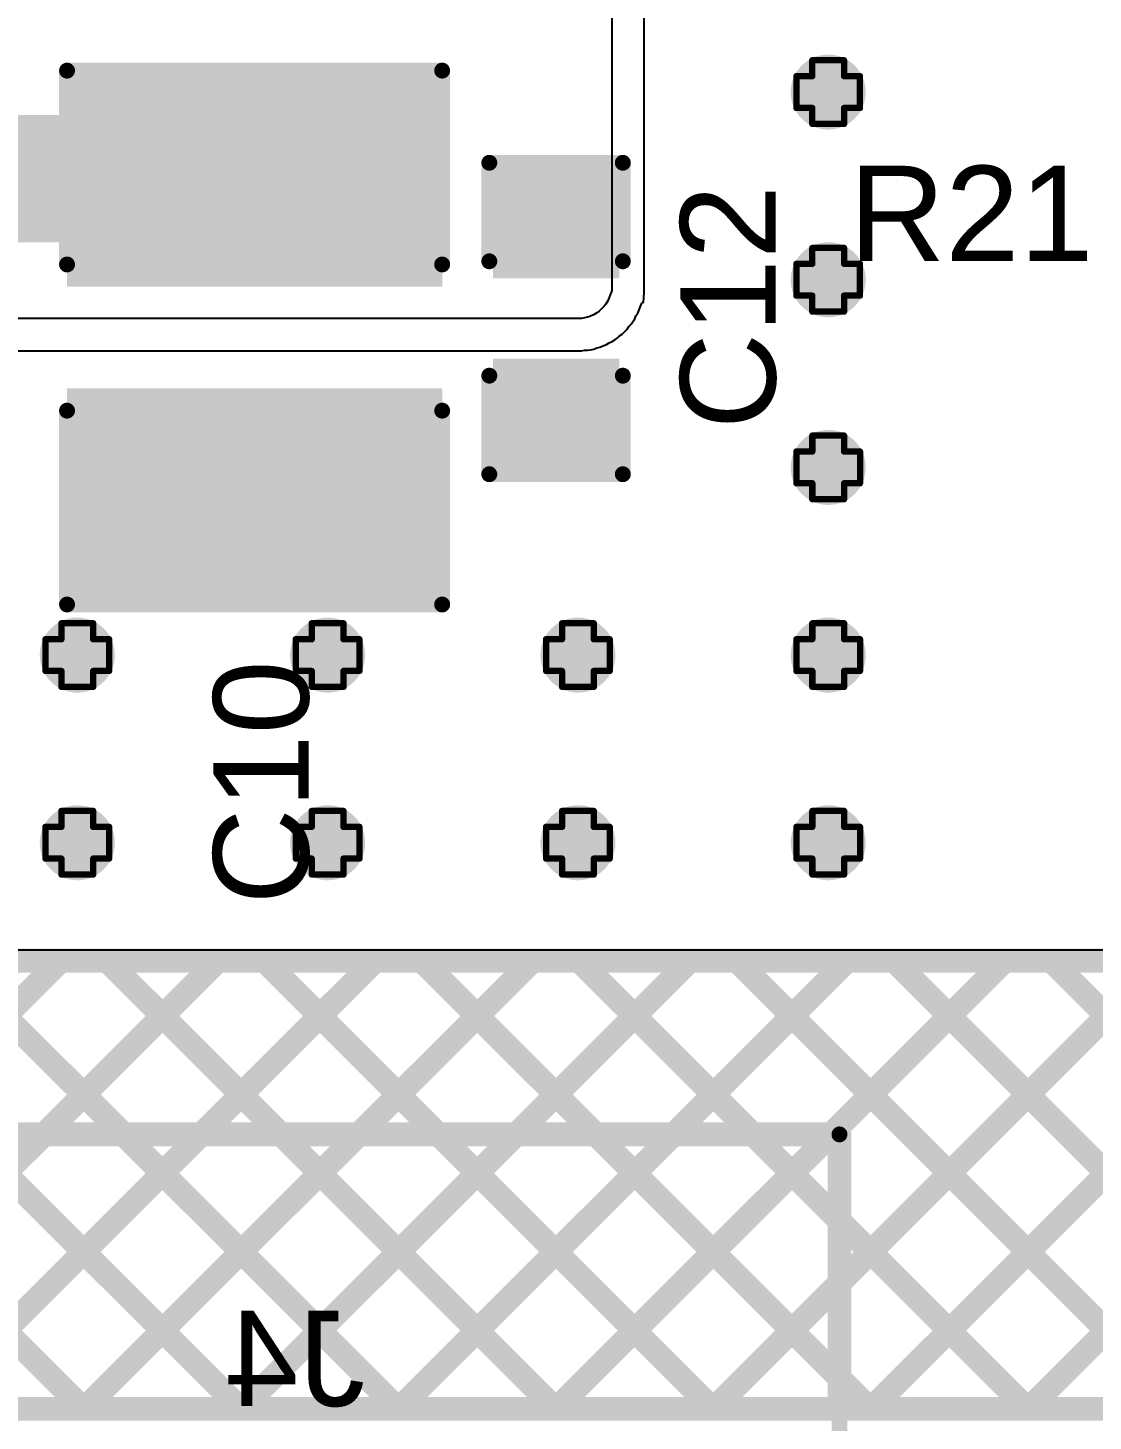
# Model space of a CAD drawing. Header units: inches. Extents: x -0.1 to 10.2, y 0 to 6.5.
# Drawn here: x 0.3978 to 0.7329, y 2.8301 to 3.2686 of the extents above; entities that cross this region are included whole.
import ezdxf

# ---------------------------------------------------------------- set-up
doc = ezdxf.new("R2010")
doc.units = ezdxf.units.IN
doc.header["$MEASUREMENT"] = 0
for name, color, linetype in [('Bottom Layer', 5, 'Continuous'), ('Bottom Overlay', 54, 'Continuous'), ('Drill Drawing', 1, 'Continuous'), ('Top Layer', 1, 'Continuous'), ('Top Overlay', 2, 'Continuous'), ('Top Paste', 8, 'Continuous'), ('Top Solder', 216, 'Continuous'), ('Via Holes', 16, 'Continuous')]:
    doc.layers.add(name, color=color, linetype=linetype)
doc.styles.add('Arial', font='', dxfattribs={"height": 0.2})
doc.styles.get('Arial').set_extended_font_data('Arial')

# ---------------------------------------------------------------- blocks, each defined once
blk = doc.blocks.new('X9555WV_2_12_6TV01_B_57')
at = {"layer": 'Bottom Overlay', "const_width": 0.005}
for points in [[(-0.755, -0.188), (-0.755, 0.17323)], [(0.755, 0.17323), (-0.755, 0.17323)]]:
    blk.add_lwpolyline(points, dxfattribs=at)
at = {"layer": 'Bottom Overlay', "const_width": 0.0025}
blk.add_lwpolyline([(-0.75625, 0.17323, 1), (-0.75375, 0.17323, 1)], format="xyb", close=True, dxfattribs=at)
blk.add_lwpolyline([(-0.75625, 0.17323, 1), (-0.75375, 0.17323, 1)], format="xyb", close=True, dxfattribs=at)
blk = doc.blocks.new('C___0603_88')
at = {"layer": 'Top Layer'}
for points in [[(-0.015, 0.0175), (-0.015, -0.0175), (-0.045, -0.0175), (-0.045, 0.0175)], [(0.045, 0.0175), (0.045, -0.0175), (0.015, -0.0175), (0.015, 0.0175)]]:
    blk.add_hatch(color=1, dxfattribs=at).paths.add_polyline_path(points)
at = {"layer": 'Top Paste'}
for points in [[(-0.015, 0.0175), (-0.015, -0.0175), (-0.045, -0.0175), (-0.045, 0.0175)], [(0.045, 0.0175), (0.045, -0.0175), (0.015, -0.0175), (0.015, 0.0175)]]:
    blk.add_hatch(color=8, dxfattribs=at).paths.add_polyline_path(points)
at = {"layer": 'Top Solder'}
for points in [[(-0.01264, 0.01986), (-0.01264, -0.01986), (-0.04736, -0.01986), (-0.04736, 0.01986)], [(0.04736, 0.01986), (0.04736, -0.01986), (0.01264, -0.01986), (0.01264, 0.01986)]]:
    blk.add_hatch(color=216, dxfattribs=at).paths.add_polyline_path(points)
at = {"layer": 'Top Overlay', "const_width": 0.005}
for points in [[(-0.049, 0.021), (-0.049, -0.021)], [(-0.018, 0.021), (-0.049, 0.021)], [(0.018, 0.021), (0.049, 0.021)], [(0.049, 0.021), (0.049, -0.021)], [(-0.049, -0.021), (-0.018, -0.021)], [(0.018, -0.021), (0.049, -0.021)]]:
    blk.add_lwpolyline(points, dxfattribs=at)
at = {"layer": 'Top Overlay', "const_width": 0.0025}
for points in [[(-0.05025, 0.021, 1), (-0.04775, 0.021, 1)], [(-0.05025, 0.021, 1), (-0.04775, 0.021, 1)], [(-0.01925, 0.021, 1), (-0.01675, 0.021, 1)], [(0.01675, 0.021, 1), (0.01925, 0.021, 1)], [(0.04775, 0.021, 1), (0.05025, 0.021, 1)], [(0.04775, 0.021, 1), (0.05025, 0.021, 1)], [(-0.05025, -0.021, 1), (-0.04775, -0.021, 1)], [(-0.05025, -0.021, 1), (-0.04775, -0.021, 1)], [(-0.01925, -0.021, 1), (-0.01675, -0.021, 1)], [(0.01675, -0.021, 1), (0.01925, -0.021, 1)], [(0.04775, -0.021, 1), (0.05025, -0.021, 1)], [(0.04775, -0.021, 1), (0.05025, -0.021, 1)]]:
    blk.add_lwpolyline(points, format="xyb", close=True, dxfattribs=at)
blk = doc.blocks.new('C___1210_90')
at = {"layer": 'Top Layer'}
for points in [[(-0.08, 0.055), (-0.02, 0.055), (-0.02, -0.055), (-0.08, -0.055)], [(0.02, 0.055), (0.08, 0.055), (0.08, -0.055), (0.02, -0.055)]]:
    blk.add_hatch(color=1, dxfattribs=at).paths.add_polyline_path(points)
at = {"layer": 'Top Paste'}
for points in [[(-0.08, 0.055), (-0.02, 0.055), (-0.02, -0.055), (-0.08, -0.055)], [(0.02, 0.055), (0.08, 0.055), (0.08, -0.055), (0.02, -0.055)]]:
    blk.add_hatch(color=8, dxfattribs=at).paths.add_polyline_path(points)
at = {"layer": 'Top Solder'}
for points in [[(-0.084, 0.059), (-0.016, 0.059), (-0.016, -0.059), (-0.084, -0.059)], [(0.016, 0.059), (0.084, 0.059), (0.084, -0.059), (0.016, -0.059)]]:
    blk.add_hatch(color=216, dxfattribs=at).paths.add_polyline_path(points)
at = {"layer": 'Top Overlay', "const_width": 0.005}
for points in [[(-0.084, 0.059), (-0.023, 0.059)], [(-0.084, 0.059), (-0.084, -0.059)], [(0.023, 0.059), (0.084, 0.059)], [(0.084, 0.059), (0.084, -0.059)], [(-0.084, -0.059), (-0.023, -0.059)], [(0.023, -0.059), (0.084, -0.059)]]:
    blk.add_lwpolyline(points, dxfattribs=at)
at = {"layer": 'Top Overlay', "const_width": 0.0025}
for points in [[(-0.08525, 0.059, 1), (-0.08275, 0.059, 1)], [(-0.08525, 0.059, 1), (-0.08275, 0.059, 1)], [(-0.02425, 0.059, 1), (-0.02175, 0.059, 1)], [(0.02175, 0.059, 1), (0.02425, 0.059, 1)], [(0.08275, 0.059, 1), (0.08525, 0.059, 1)], [(0.08275, 0.059, 1), (0.08525, 0.059, 1)], [(-0.08525, -0.059, 1), (-0.08275, -0.059, 1)], [(-0.08525, -0.059, 1), (-0.08275, -0.059, 1)], [(-0.02425, -0.059, 1), (-0.02175, -0.059, 1)], [(0.02175, -0.059, 1), (0.02425, -0.059, 1)], [(0.08275, -0.059, 1), (0.08525, -0.059, 1)], [(0.08275, -0.059, 1), (0.08525, -0.059, 1)]]:
    blk.add_lwpolyline(points, format="xyb", close=True, dxfattribs=at)

msp = doc.modelspace()

# ---------------------------------------------------------------- hatches: boundary and pattern name
at = {"layer": 'Bottom Layer'}
h = msp.add_hatch(color=5, dxfattribs=at)
edge = h.paths.add_edge_path()
edge.add_arc((0.6496, 3.24835), 0.01181, 0, 360)
h = msp.add_hatch(color=5, dxfattribs=at)
edge = h.paths.add_edge_path()
edge.add_arc((0.6496, 3.18929), 0.01181, 0, 360)
h = msp.add_hatch(color=5, dxfattribs=at)
edge = h.paths.add_edge_path()
edge.add_arc((0.64961, 3.13024), 0.01181, 0, 360)
h = msp.add_hatch(color=5, dxfattribs=at)
edge = h.paths.add_edge_path()
edge.add_arc((0.41339, 3.07118), 0.01181, 0, 360)
h = msp.add_hatch(color=5, dxfattribs=at)
edge = h.paths.add_edge_path()
edge.add_arc((0.49213, 3.07118), 0.01181, 0, 360)
h = msp.add_hatch(color=5, dxfattribs=at)
edge = h.paths.add_edge_path()
edge.add_arc((0.57087, 3.07118), 0.01181, 0, 360)
h = msp.add_hatch(color=5, dxfattribs=at)
edge = h.paths.add_edge_path()
edge.add_arc((0.64961, 3.07118), 0.01181, 0, 360)
h = msp.add_hatch(color=5, dxfattribs=at)
edge = h.paths.add_edge_path()
edge.add_arc((0.41339, 3.01213), 0.01181, 0, 360)
h = msp.add_hatch(color=5, dxfattribs=at)
edge = h.paths.add_edge_path()
edge.add_arc((0.49213, 3.01213), 0.01181, 0, 360)
h = msp.add_hatch(color=5, dxfattribs=at)
edge = h.paths.add_edge_path()
edge.add_arc((0.57087, 3.01213), 0.01181, 0, 360)
h = msp.add_hatch(color=5, dxfattribs=at)
edge = h.paths.add_edge_path()
edge.add_arc((0.64961, 3.01213), 0.01181, 0, 360)
at = {"layer": 'Top Layer'}
h = msp.add_hatch(color=1, dxfattribs=at)
edge = h.paths.add_edge_path()
edge.add_arc((0.6496, 3.24835), 0.01181, 0, 360)
h = msp.add_hatch(color=1, dxfattribs=at)
edge = h.paths.add_edge_path()
edge.add_arc((0.6496, 3.18929), 0.01181, 0, 360)
h = msp.add_hatch(color=1, dxfattribs=at)
edge = h.paths.add_edge_path()
edge.add_arc((0.64961, 3.13024), 0.01181, 0, 360)
h = msp.add_hatch(color=1, dxfattribs=at)
edge = h.paths.add_edge_path()
edge.add_arc((0.41339, 3.07118), 0.01181, 0, 360)
h = msp.add_hatch(color=1, dxfattribs=at)
edge = h.paths.add_edge_path()
edge.add_arc((0.49213, 3.07118), 0.01181, 0, 360)
h = msp.add_hatch(color=1, dxfattribs=at)
edge = h.paths.add_edge_path()
edge.add_arc((0.57087, 3.07118), 0.01181, 0, 360)
h = msp.add_hatch(color=1, dxfattribs=at)
edge = h.paths.add_edge_path()
edge.add_arc((0.64961, 3.07118), 0.01181, 0, 360)
h = msp.add_hatch(color=1, dxfattribs=at)
edge = h.paths.add_edge_path()
edge.add_arc((0.41339, 3.01213), 0.01181, 0, 360)
h = msp.add_hatch(color=1, dxfattribs=at)
edge = h.paths.add_edge_path()
edge.add_arc((0.49213, 3.01213), 0.01181, 0, 360)
h = msp.add_hatch(color=1, dxfattribs=at)
edge = h.paths.add_edge_path()
edge.add_arc((0.57087, 3.01213), 0.01181, 0, 360)
h = msp.add_hatch(color=1, dxfattribs=at)
edge = h.paths.add_edge_path()
edge.add_arc((0.64961, 3.01213), 0.01181, 0, 360)
at = {"layer": 'Via Holes'}
h = msp.add_hatch(color=7, dxfattribs=at)
edge = h.paths.add_edge_path()
edge.add_arc((0.6496, 3.24835), 0.00591, 0, 360)
h = msp.add_hatch(color=7, dxfattribs=at)
edge = h.paths.add_edge_path()
edge.add_arc((0.6496, 3.18929), 0.00591, 0, 360)
h = msp.add_hatch(color=7, dxfattribs=at)
edge = h.paths.add_edge_path()
edge.add_arc((0.64961, 3.13024), 0.00591, 0, 360)
h = msp.add_hatch(color=7, dxfattribs=at)
edge = h.paths.add_edge_path()
edge.add_arc((0.41339, 3.07118), 0.00591, 0, 360)
h = msp.add_hatch(color=7, dxfattribs=at)
edge = h.paths.add_edge_path()
edge.add_arc((0.49213, 3.07118), 0.00591, 0, 360)
h = msp.add_hatch(color=7, dxfattribs=at)
edge = h.paths.add_edge_path()
edge.add_arc((0.57087, 3.07118), 0.00591, 0, 360)
h = msp.add_hatch(color=7, dxfattribs=at)
edge = h.paths.add_edge_path()
edge.add_arc((0.64961, 3.07118), 0.00591, 0, 360)
h = msp.add_hatch(color=7, dxfattribs=at)
edge = h.paths.add_edge_path()
edge.add_arc((0.41339, 3.01213), 0.00591, 0, 360)
h = msp.add_hatch(color=7, dxfattribs=at)
edge = h.paths.add_edge_path()
edge.add_arc((0.49213, 3.01213), 0.00591, 0, 360)
h = msp.add_hatch(color=7, dxfattribs=at)
edge = h.paths.add_edge_path()
edge.add_arc((0.57087, 3.01213), 0.00591, 0, 360)
h = msp.add_hatch(color=7, dxfattribs=at)
edge = h.paths.add_edge_path()
edge.add_arc((0.64961, 3.01213), 0.00591, 0, 360)

# ---------------------------------------------------------------- linework, layer by layer
at = {"layer": 'Bottom Layer'}
msp.add_line((4.54592, 2.97828), (0.01529, 2.97828), dxfattribs=at)
at = {"layer": 'Bottom Overlay', "const_width": 0.0075}
for points in [[(0.02014, 2.975), (4.53992, 2.975)], [(0.35344, 2.92035), (0.40809, 2.975)], [(0.3733, 2.975), (0.42795, 2.92035)], [(0.40294, 2.92035), (0.45759, 2.975)], [(0.4228, 2.975), (0.47745, 2.92035)], [(0.45244, 2.92035), (0.50708, 2.975)], [(0.4723, 2.975), (0.52694, 2.92035)], [(0.50194, 2.92035), (0.55658, 2.975)], [(0.52179, 2.975), (0.57644, 2.92035)], [(0.55143, 2.92035), (0.60608, 2.975)], [(0.57129, 2.975), (0.62594, 2.92035)], [(0.60093, 2.92035), (0.65558, 2.975)], [(0.62079, 2.975), (0.76179, 2.834)], [(0.65043, 2.92035), (0.70507, 2.975)], [(0.65315, 2.87358), (0.75457, 2.975)], [(0.66307, 2.834), (0.80407, 2.975)], [(0.67029, 2.975), (0.81129, 2.834)], [(0.71257, 2.834), (0.85357, 2.975)], [(0.71978, 2.975), (0.86078, 2.834)], [(0.29192, 2.92035), (0.65315, 2.92035)], [(0.29192, 2.92035), (0.65315, 2.92035)], [(0.65315, 2.834), (0.65315, 2.92035)], [(0.65315, 2.834), (0.65315, 2.92035)], [(0.65315, 2.89315), (0.71229, 2.834)], [(0.65315, 2.84365), (0.66279, 2.834)], [(0.65315, 2.834), (1.2368, 2.834)]]:
    msp.add_lwpolyline(points, dxfattribs=at)
at = {"layer": 'Bottom Overlay', "const_width": 0.00375}
for points in [[(0.40621, 2.975, 1), (0.40996, 2.975, 1)], [(0.42092, 2.975, 1), (0.42467, 2.975, 1)], [(0.45571, 2.975, 1), (0.45946, 2.975, 1)], [(0.47042, 2.975, 1), (0.47417, 2.975, 1)], [(0.50521, 2.975, 1), (0.50896, 2.975, 1)], [(0.51992, 2.975, 1), (0.52367, 2.975, 1)], [(0.55471, 2.975, 1), (0.55846, 2.975, 1)], [(0.56942, 2.975, 1), (0.57317, 2.975, 1)], [(0.6042, 2.975, 1), (0.60795, 2.975, 1)], [(0.61891, 2.975, 1), (0.62266, 2.975, 1)], [(0.6537, 2.975, 1), (0.65745, 2.975, 1)], [(0.66841, 2.975, 1), (0.67216, 2.975, 1)], [(0.7032, 2.975, 1), (0.70695, 2.975, 1)], [(0.71791, 2.975, 1), (0.72166, 2.975, 1)], [(0.40107, 2.92035, 1), (0.40482, 2.92035, 1)], [(0.42607, 2.92035, 1), (0.42982, 2.92035, 1)], [(0.45056, 2.92035, 1), (0.45431, 2.92035, 1)], [(0.47557, 2.92035, 1), (0.47932, 2.92035, 1)], [(0.50006, 2.92035, 1), (0.50381, 2.92035, 1)], [(0.52507, 2.92035, 1), (0.52882, 2.92035, 1)], [(0.54956, 2.92035, 1), (0.55331, 2.92035, 1)], [(0.57457, 2.92035, 1), (0.57832, 2.92035, 1)], [(0.59906, 2.92035, 1), (0.60281, 2.92035, 1)], [(0.62406, 2.92035, 1), (0.62781, 2.92035, 1)], [(0.64855, 2.92035, 1), (0.6523, 2.92035, 1)], [(0.65127, 2.92035, 1), (0.65502, 2.92035, 1)], [(0.65127, 2.92035, 1), (0.65502, 2.92035, 1)], [(0.65127, 2.92035, 1), (0.65502, 2.92035, 1)], [(0.65127, 2.92035, 1), (0.65502, 2.92035, 1)], [(0.65127, 2.89315, 1), (0.65502, 2.89315, 1)], [(0.65127, 2.87358, 1), (0.65502, 2.87358, 1)], [(0.65127, 2.84365, 1), (0.65502, 2.84365, 1)], [(0.65127, 2.834, 1), (0.65502, 2.834, 1)], [(0.65127, 2.834, 1), (0.65502, 2.834, 1)], [(0.65127, 2.834, 1), (0.65502, 2.834, 1)], [(0.66092, 2.834, 1), (0.66467, 2.834, 1)], [(0.66119, 2.834, 1), (0.66494, 2.834, 1)], [(0.71042, 2.834, 1), (0.71417, 2.834, 1)], [(0.71069, 2.834, 1), (0.71444, 2.834, 1)]]:
    msp.add_lwpolyline(points, format="xyb", close=True, dxfattribs=at)
at = {"layer": 'Drill Drawing', "const_width": 0.002}
for points in [[(0.6446, 3.25335), (0.6446, 3.25835)], [(0.6446, 3.25835), (0.6546, 3.25835)], [(0.6546, 3.25335), (0.6546, 3.25835)], [(0.6396, 3.24335), (0.6396, 3.25335)], [(0.6396, 3.25335), (0.6446, 3.25335)], [(0.6546, 3.25335), (0.6596, 3.25335)], [(0.6596, 3.24335), (0.6596, 3.25335)], [(0.6396, 3.24335), (0.6446, 3.24335)], [(0.6446, 3.23835), (0.6446, 3.24335)], [(0.6546, 3.24335), (0.6596, 3.24335)], [(0.6546, 3.23835), (0.6546, 3.24335)], [(0.6446, 3.23835), (0.6546, 3.23835)], [(0.6446, 3.19429), (0.6446, 3.19929)], [(0.6446, 3.19929), (0.6546, 3.19929)], [(0.6546, 3.19429), (0.6546, 3.19929)], [(0.6396, 3.18429), (0.6396, 3.19429)], [(0.6396, 3.19429), (0.6446, 3.19429)], [(0.6546, 3.19429), (0.6596, 3.19429)], [(0.6596, 3.18429), (0.6596, 3.19429)], [(0.6396, 3.18429), (0.6446, 3.18429)], [(0.6446, 3.17929), (0.6446, 3.18429)], [(0.6546, 3.18429), (0.6596, 3.18429)], [(0.6546, 3.17929), (0.6546, 3.18429)], [(0.6446, 3.17929), (0.6546, 3.17929)], [(0.64461, 3.13524), (0.64461, 3.14024)], [(0.64461, 3.14024), (0.65461, 3.14024)], [(0.65461, 3.13524), (0.65461, 3.14024)], [(0.63961, 3.12524), (0.63961, 3.13524)], [(0.63961, 3.13524), (0.64461, 3.13524)], [(0.65461, 3.13524), (0.65961, 3.13524)], [(0.65961, 3.12524), (0.65961, 3.13524)], [(0.63961, 3.12524), (0.64461, 3.12524)], [(0.64461, 3.12024), (0.64461, 3.12524)], [(0.65461, 3.12524), (0.65961, 3.12524)], [(0.65461, 3.12024), (0.65461, 3.12524)], [(0.64461, 3.12024), (0.65461, 3.12024)], [(0.40839, 3.07618), (0.40839, 3.08118)], [(0.40839, 3.08118), (0.41839, 3.08118)], [(0.41839, 3.07618), (0.41839, 3.08118)], [(0.48713, 3.07618), (0.48713, 3.08118)], [(0.48713, 3.08118), (0.49713, 3.08118)], [(0.49713, 3.07618), (0.49713, 3.08118)], [(0.56587, 3.07618), (0.56587, 3.08118)], [(0.56587, 3.08118), (0.57587, 3.08118)], [(0.57587, 3.07618), (0.57587, 3.08118)], [(0.64461, 3.07618), (0.64461, 3.08118)], [(0.64461, 3.08118), (0.65461, 3.08118)], [(0.65461, 3.07618), (0.65461, 3.08118)], [(0.40339, 3.06618), (0.40339, 3.07618)], [(0.40339, 3.07618), (0.40839, 3.07618)], [(0.41839, 3.07618), (0.42339, 3.07618)], [(0.42339, 3.06618), (0.42339, 3.07618)], [(0.48213, 3.06618), (0.48213, 3.07618)], [(0.48213, 3.07618), (0.48713, 3.07618)], [(0.49713, 3.07618), (0.50213, 3.07618)], [(0.50213, 3.06618), (0.50213, 3.07618)], [(0.56087, 3.06618), (0.56087, 3.07618)], [(0.56087, 3.07618), (0.56587, 3.07618)], [(0.57587, 3.07618), (0.58087, 3.07618)], [(0.58087, 3.06618), (0.58087, 3.07618)], [(0.63961, 3.06618), (0.63961, 3.07618)], [(0.63961, 3.07618), (0.64461, 3.07618)], [(0.65461, 3.07618), (0.65961, 3.07618)], [(0.65961, 3.06618), (0.65961, 3.07618)], [(0.40339, 3.06618), (0.40839, 3.06618)], [(0.40839, 3.06118), (0.40839, 3.06618)], [(0.41839, 3.06618), (0.42339, 3.06618)], [(0.41839, 3.06118), (0.41839, 3.06618)], [(0.48213, 3.06618), (0.48713, 3.06618)], [(0.48713, 3.06118), (0.48713, 3.06618)], [(0.49713, 3.06618), (0.50213, 3.06618)], [(0.49713, 3.06118), (0.49713, 3.06618)], [(0.56087, 3.06618), (0.56587, 3.06618)], [(0.56587, 3.06118), (0.56587, 3.06618)], [(0.57587, 3.06618), (0.58087, 3.06618)], [(0.57587, 3.06118), (0.57587, 3.06618)], [(0.63961, 3.06618), (0.64461, 3.06618)], [(0.64461, 3.06118), (0.64461, 3.06618)], [(0.65461, 3.06618), (0.65961, 3.06618)], [(0.65461, 3.06118), (0.65461, 3.06618)], [(0.40839, 3.06118), (0.41839, 3.06118)], [(0.48713, 3.06118), (0.49713, 3.06118)], [(0.56587, 3.06118), (0.57587, 3.06118)], [(0.64461, 3.06118), (0.65461, 3.06118)], [(0.40839, 3.01713), (0.40839, 3.02213)], [(0.40839, 3.02213), (0.41839, 3.02213)], [(0.41839, 3.01713), (0.41839, 3.02213)], [(0.48713, 3.01713), (0.48713, 3.02213)], [(0.48713, 3.02213), (0.49713, 3.02213)], [(0.49713, 3.01713), (0.49713, 3.02213)], [(0.56587, 3.01713), (0.56587, 3.02213)], [(0.56587, 3.02213), (0.57587, 3.02213)], [(0.57587, 3.01713), (0.57587, 3.02213)], [(0.64461, 3.01713), (0.64461, 3.02213)], [(0.64461, 3.02213), (0.65461, 3.02213)], [(0.65461, 3.01713), (0.65461, 3.02213)], [(0.40339, 3.00713), (0.40339, 3.01713)], [(0.40339, 3.01713), (0.40839, 3.01713)], [(0.41839, 3.01713), (0.42339, 3.01713)], [(0.42339, 3.00713), (0.42339, 3.01713)], [(0.48213, 3.00713), (0.48213, 3.01713)], [(0.48213, 3.01713), (0.48713, 3.01713)], [(0.49713, 3.01713), (0.50213, 3.01713)], [(0.50213, 3.00713), (0.50213, 3.01713)], [(0.56087, 3.00713), (0.56087, 3.01713)], [(0.56087, 3.01713), (0.56587, 3.01713)], [(0.57587, 3.01713), (0.58087, 3.01713)], [(0.58087, 3.00713), (0.58087, 3.01713)], [(0.63961, 3.00713), (0.63961, 3.01713)], [(0.63961, 3.01713), (0.64461, 3.01713)], [(0.65461, 3.01713), (0.65961, 3.01713)], [(0.65961, 3.00713), (0.65961, 3.01713)], [(0.40339, 3.00713), (0.40839, 3.00713)], [(0.40839, 3.00213), (0.40839, 3.00713)], [(0.41839, 3.00713), (0.42339, 3.00713)], [(0.41839, 3.00213), (0.41839, 3.00713)], [(0.48213, 3.00713), (0.48713, 3.00713)], [(0.48713, 3.00213), (0.48713, 3.00713)], [(0.49713, 3.00713), (0.50213, 3.00713)], [(0.49713, 3.00213), (0.49713, 3.00713)], [(0.56087, 3.00713), (0.56587, 3.00713)], [(0.56587, 3.00213), (0.56587, 3.00713)], [(0.57587, 3.00713), (0.58087, 3.00713)], [(0.57587, 3.00213), (0.57587, 3.00713)], [(0.63961, 3.00713), (0.64461, 3.00713)], [(0.64461, 3.00213), (0.64461, 3.00713)], [(0.65461, 3.00713), (0.65961, 3.00713)], [(0.65461, 3.00213), (0.65461, 3.00713)], [(0.40839, 3.00213), (0.41839, 3.00213)], [(0.48713, 3.00213), (0.49713, 3.00213)], [(0.56587, 3.00213), (0.57587, 3.00213)], [(0.64461, 3.00213), (0.65461, 3.00213)]]:
    msp.add_lwpolyline(points, dxfattribs=at)
at = {"layer": 'Drill Drawing', "const_width": 0.001}
for points in [[(0.6441, 3.25835, 1), (0.6451, 3.25835, 1)], [(0.6441, 3.25835, 1), (0.6451, 3.25835, 1)], [(0.6541, 3.25835, 1), (0.6551, 3.25835, 1)], [(0.6541, 3.25835, 1), (0.6551, 3.25835, 1)], [(0.6391, 3.25335, 1), (0.6401, 3.25335, 1)], [(0.6391, 3.25335, 1), (0.6401, 3.25335, 1)], [(0.6441, 3.25335, 1), (0.6451, 3.25335, 1)], [(0.6441, 3.25335, 1), (0.6451, 3.25335, 1)], [(0.6541, 3.25335, 1), (0.6551, 3.25335, 1)], [(0.6541, 3.25335, 1), (0.6551, 3.25335, 1)], [(0.6591, 3.25335, 1), (0.6601, 3.25335, 1)], [(0.6591, 3.25335, 1), (0.6601, 3.25335, 1)], [(0.6391, 3.24335, 1), (0.6401, 3.24335, 1)], [(0.6391, 3.24335, 1), (0.6401, 3.24335, 1)], [(0.6441, 3.24335, 1), (0.6451, 3.24335, 1)], [(0.6441, 3.24335, 1), (0.6451, 3.24335, 1)], [(0.6541, 3.24335, 1), (0.6551, 3.24335, 1)], [(0.6541, 3.24335, 1), (0.6551, 3.24335, 1)], [(0.6591, 3.24335, 1), (0.6601, 3.24335, 1)], [(0.6591, 3.24335, 1), (0.6601, 3.24335, 1)], [(0.6441, 3.23835, 1), (0.6451, 3.23835, 1)], [(0.6441, 3.23835, 1), (0.6451, 3.23835, 1)], [(0.6541, 3.23835, 1), (0.6551, 3.23835, 1)], [(0.6541, 3.23835, 1), (0.6551, 3.23835, 1)], [(0.6441, 3.19929, 1), (0.6451, 3.19929, 1)], [(0.6441, 3.19929, 1), (0.6451, 3.19929, 1)], [(0.6541, 3.19929, 1), (0.6551, 3.19929, 1)], [(0.6541, 3.19929, 1), (0.6551, 3.19929, 1)], [(0.6391, 3.19429, 1), (0.6401, 3.19429, 1)], [(0.6391, 3.19429, 1), (0.6401, 3.19429, 1)], [(0.6441, 3.19429, 1), (0.6451, 3.19429, 1)], [(0.6441, 3.19429, 1), (0.6451, 3.19429, 1)], [(0.6541, 3.19429, 1), (0.6551, 3.19429, 1)], [(0.6541, 3.19429, 1), (0.6551, 3.19429, 1)], [(0.6591, 3.19429, 1), (0.6601, 3.19429, 1)], [(0.6591, 3.19429, 1), (0.6601, 3.19429, 1)], [(0.6391, 3.18429, 1), (0.6401, 3.18429, 1)], [(0.6391, 3.18429, 1), (0.6401, 3.18429, 1)], [(0.6441, 3.18429, 1), (0.6451, 3.18429, 1)], [(0.6441, 3.18429, 1), (0.6451, 3.18429, 1)], [(0.6541, 3.18429, 1), (0.6551, 3.18429, 1)], [(0.6541, 3.18429, 1), (0.6551, 3.18429, 1)], [(0.6591, 3.18429, 1), (0.6601, 3.18429, 1)], [(0.6591, 3.18429, 1), (0.6601, 3.18429, 1)], [(0.6441, 3.17929, 1), (0.6451, 3.17929, 1)], [(0.6441, 3.17929, 1), (0.6451, 3.17929, 1)], [(0.6541, 3.17929, 1), (0.6551, 3.17929, 1)], [(0.6541, 3.17929, 1), (0.6551, 3.17929, 1)], [(0.64411, 3.14024, 1), (0.64511, 3.14024, 1)], [(0.64411, 3.14024, 1), (0.64511, 3.14024, 1)], [(0.65411, 3.14024, 1), (0.65511, 3.14024, 1)], [(0.65411, 3.14024, 1), (0.65511, 3.14024, 1)], [(0.63911, 3.13524, 1), (0.64011, 3.13524, 1)], [(0.63911, 3.13524, 1), (0.64011, 3.13524, 1)], [(0.64411, 3.13524, 1), (0.64511, 3.13524, 1)], [(0.64411, 3.13524, 1), (0.64511, 3.13524, 1)], [(0.65411, 3.13524, 1), (0.65511, 3.13524, 1)], [(0.65411, 3.13524, 1), (0.65511, 3.13524, 1)], [(0.65911, 3.13524, 1), (0.66011, 3.13524, 1)], [(0.65911, 3.13524, 1), (0.66011, 3.13524, 1)], [(0.63911, 3.12524, 1), (0.64011, 3.12524, 1)], [(0.63911, 3.12524, 1), (0.64011, 3.12524, 1)], [(0.64411, 3.12524, 1), (0.64511, 3.12524, 1)], [(0.64411, 3.12524, 1), (0.64511, 3.12524, 1)], [(0.65411, 3.12524, 1), (0.65511, 3.12524, 1)], [(0.65411, 3.12524, 1), (0.65511, 3.12524, 1)], [(0.65911, 3.12524, 1), (0.66011, 3.12524, 1)], [(0.65911, 3.12524, 1), (0.66011, 3.12524, 1)], [(0.64411, 3.12024, 1), (0.64511, 3.12024, 1)], [(0.64411, 3.12024, 1), (0.64511, 3.12024, 1)], [(0.65411, 3.12024, 1), (0.65511, 3.12024, 1)], [(0.65411, 3.12024, 1), (0.65511, 3.12024, 1)], [(0.40789, 3.08118, 1), (0.40889, 3.08118, 1)], [(0.40789, 3.08118, 1), (0.40889, 3.08118, 1)], [(0.41789, 3.08118, 1), (0.41889, 3.08118, 1)], [(0.41789, 3.08118, 1), (0.41889, 3.08118, 1)], [(0.48663, 3.08118, 1), (0.48763, 3.08118, 1)], [(0.48663, 3.08118, 1), (0.48763, 3.08118, 1)], [(0.49663, 3.08118, 1), (0.49763, 3.08118, 1)], [(0.49663, 3.08118, 1), (0.49763, 3.08118, 1)], [(0.56537, 3.08118, 1), (0.56637, 3.08118, 1)], [(0.56537, 3.08118, 1), (0.56637, 3.08118, 1)], [(0.57537, 3.08118, 1), (0.57637, 3.08118, 1)], [(0.57537, 3.08118, 1), (0.57637, 3.08118, 1)], [(0.64411, 3.08118, 1), (0.64511, 3.08118, 1)], [(0.64411, 3.08118, 1), (0.64511, 3.08118, 1)], [(0.65411, 3.08118, 1), (0.65511, 3.08118, 1)], [(0.65411, 3.08118, 1), (0.65511, 3.08118, 1)], [(0.40289, 3.07618, 1), (0.40389, 3.07618, 1)], [(0.40289, 3.07618, 1), (0.40389, 3.07618, 1)], [(0.40789, 3.07618, 1), (0.40889, 3.07618, 1)], [(0.40789, 3.07618, 1), (0.40889, 3.07618, 1)], [(0.41789, 3.07618, 1), (0.41889, 3.07618, 1)], [(0.41789, 3.07618, 1), (0.41889, 3.07618, 1)], [(0.42289, 3.07618, 1), (0.42389, 3.07618, 1)], [(0.42289, 3.07618, 1), (0.42389, 3.07618, 1)], [(0.48163, 3.07618, 1), (0.48263, 3.07618, 1)], [(0.48163, 3.07618, 1), (0.48263, 3.07618, 1)], [(0.48663, 3.07618, 1), (0.48763, 3.07618, 1)], [(0.48663, 3.07618, 1), (0.48763, 3.07618, 1)], [(0.49663, 3.07618, 1), (0.49763, 3.07618, 1)], [(0.49663, 3.07618, 1), (0.49763, 3.07618, 1)], [(0.50163, 3.07618, 1), (0.50263, 3.07618, 1)], [(0.50163, 3.07618, 1), (0.50263, 3.07618, 1)], [(0.56037, 3.07618, 1), (0.56137, 3.07618, 1)], [(0.56037, 3.07618, 1), (0.56137, 3.07618, 1)], [(0.56537, 3.07618, 1), (0.56637, 3.07618, 1)], [(0.56537, 3.07618, 1), (0.56637, 3.07618, 1)], [(0.57537, 3.07618, 1), (0.57637, 3.07618, 1)], [(0.57537, 3.07618, 1), (0.57637, 3.07618, 1)], [(0.58037, 3.07618, 1), (0.58137, 3.07618, 1)], [(0.58037, 3.07618, 1), (0.58137, 3.07618, 1)], [(0.63911, 3.07618, 1), (0.64011, 3.07618, 1)], [(0.63911, 3.07618, 1), (0.64011, 3.07618, 1)], [(0.64411, 3.07618, 1), (0.64511, 3.07618, 1)], [(0.64411, 3.07618, 1), (0.64511, 3.07618, 1)], [(0.65411, 3.07618, 1), (0.65511, 3.07618, 1)], [(0.65411, 3.07618, 1), (0.65511, 3.07618, 1)], [(0.65911, 3.07618, 1), (0.66011, 3.07618, 1)], [(0.65911, 3.07618, 1), (0.66011, 3.07618, 1)], [(0.40289, 3.06618, 1), (0.40389, 3.06618, 1)], [(0.40289, 3.06618, 1), (0.40389, 3.06618, 1)], [(0.40789, 3.06618, 1), (0.40889, 3.06618, 1)], [(0.40789, 3.06618, 1), (0.40889, 3.06618, 1)], [(0.41789, 3.06618, 1), (0.41889, 3.06618, 1)], [(0.41789, 3.06618, 1), (0.41889, 3.06618, 1)], [(0.42289, 3.06618, 1), (0.42389, 3.06618, 1)], [(0.42289, 3.06618, 1), (0.42389, 3.06618, 1)], [(0.48163, 3.06618, 1), (0.48263, 3.06618, 1)], [(0.48163, 3.06618, 1), (0.48263, 3.06618, 1)], [(0.48663, 3.06618, 1), (0.48763, 3.06618, 1)], [(0.48663, 3.06618, 1), (0.48763, 3.06618, 1)], [(0.49663, 3.06618, 1), (0.49763, 3.06618, 1)], [(0.49663, 3.06618, 1), (0.49763, 3.06618, 1)], [(0.50163, 3.06618, 1), (0.50263, 3.06618, 1)], [(0.50163, 3.06618, 1), (0.50263, 3.06618, 1)], [(0.56037, 3.06618, 1), (0.56137, 3.06618, 1)], [(0.56037, 3.06618, 1), (0.56137, 3.06618, 1)], [(0.56537, 3.06618, 1), (0.56637, 3.06618, 1)], [(0.56537, 3.06618, 1), (0.56637, 3.06618, 1)], [(0.57537, 3.06618, 1), (0.57637, 3.06618, 1)], [(0.57537, 3.06618, 1), (0.57637, 3.06618, 1)], [(0.58037, 3.06618, 1), (0.58137, 3.06618, 1)], [(0.58037, 3.06618, 1), (0.58137, 3.06618, 1)], [(0.63911, 3.06618, 1), (0.64011, 3.06618, 1)], [(0.63911, 3.06618, 1), (0.64011, 3.06618, 1)], [(0.64411, 3.06618, 1), (0.64511, 3.06618, 1)], [(0.64411, 3.06618, 1), (0.64511, 3.06618, 1)], [(0.65411, 3.06618, 1), (0.65511, 3.06618, 1)], [(0.65411, 3.06618, 1), (0.65511, 3.06618, 1)], [(0.65911, 3.06618, 1), (0.66011, 3.06618, 1)], [(0.65911, 3.06618, 1), (0.66011, 3.06618, 1)], [(0.40789, 3.06118, 1), (0.40889, 3.06118, 1)], [(0.40789, 3.06118, 1), (0.40889, 3.06118, 1)], [(0.41789, 3.06118, 1), (0.41889, 3.06118, 1)], [(0.41789, 3.06118, 1), (0.41889, 3.06118, 1)], [(0.48663, 3.06118, 1), (0.48763, 3.06118, 1)], [(0.48663, 3.06118, 1), (0.48763, 3.06118, 1)], [(0.49663, 3.06118, 1), (0.49763, 3.06118, 1)], [(0.49663, 3.06118, 1), (0.49763, 3.06118, 1)], [(0.56537, 3.06118, 1), (0.56637, 3.06118, 1)], [(0.56537, 3.06118, 1), (0.56637, 3.06118, 1)], [(0.57537, 3.06118, 1), (0.57637, 3.06118, 1)], [(0.57537, 3.06118, 1), (0.57637, 3.06118, 1)], [(0.64411, 3.06118, 1), (0.64511, 3.06118, 1)], [(0.64411, 3.06118, 1), (0.64511, 3.06118, 1)], [(0.65411, 3.06118, 1), (0.65511, 3.06118, 1)], [(0.65411, 3.06118, 1), (0.65511, 3.06118, 1)], [(0.40789, 3.02213, 1), (0.40889, 3.02213, 1)], [(0.40789, 3.02213, 1), (0.40889, 3.02213, 1)], [(0.41789, 3.02213, 1), (0.41889, 3.02213, 1)], [(0.41789, 3.02213, 1), (0.41889, 3.02213, 1)], [(0.48663, 3.02213, 1), (0.48763, 3.02213, 1)], [(0.48663, 3.02213, 1), (0.48763, 3.02213, 1)], [(0.49663, 3.02213, 1), (0.49763, 3.02213, 1)], [(0.49663, 3.02213, 1), (0.49763, 3.02213, 1)], [(0.56537, 3.02213, 1), (0.56637, 3.02213, 1)], [(0.56537, 3.02213, 1), (0.56637, 3.02213, 1)], [(0.57537, 3.02213, 1), (0.57637, 3.02213, 1)], [(0.57537, 3.02213, 1), (0.57637, 3.02213, 1)], [(0.64411, 3.02213, 1), (0.64511, 3.02213, 1)], [(0.64411, 3.02213, 1), (0.64511, 3.02213, 1)], [(0.65411, 3.02213, 1), (0.65511, 3.02213, 1)], [(0.65411, 3.02213, 1), (0.65511, 3.02213, 1)], [(0.40289, 3.01713, 1), (0.40389, 3.01713, 1)], [(0.40289, 3.01713, 1), (0.40389, 3.01713, 1)], [(0.40789, 3.01713, 1), (0.40889, 3.01713, 1)], [(0.40789, 3.01713, 1), (0.40889, 3.01713, 1)], [(0.41789, 3.01713, 1), (0.41889, 3.01713, 1)], [(0.41789, 3.01713, 1), (0.41889, 3.01713, 1)], [(0.42289, 3.01713, 1), (0.42389, 3.01713, 1)], [(0.42289, 3.01713, 1), (0.42389, 3.01713, 1)], [(0.48163, 3.01713, 1), (0.48263, 3.01713, 1)], [(0.48163, 3.01713, 1), (0.48263, 3.01713, 1)], [(0.48663, 3.01713, 1), (0.48763, 3.01713, 1)], [(0.48663, 3.01713, 1), (0.48763, 3.01713, 1)], [(0.49663, 3.01713, 1), (0.49763, 3.01713, 1)], [(0.49663, 3.01713, 1), (0.49763, 3.01713, 1)], [(0.50163, 3.01713, 1), (0.50263, 3.01713, 1)], [(0.50163, 3.01713, 1), (0.50263, 3.01713, 1)], [(0.56037, 3.01713, 1), (0.56137, 3.01713, 1)], [(0.56037, 3.01713, 1), (0.56137, 3.01713, 1)], [(0.56537, 3.01713, 1), (0.56637, 3.01713, 1)], [(0.56537, 3.01713, 1), (0.56637, 3.01713, 1)], [(0.57537, 3.01713, 1), (0.57637, 3.01713, 1)], [(0.57537, 3.01713, 1), (0.57637, 3.01713, 1)], [(0.58037, 3.01713, 1), (0.58137, 3.01713, 1)], [(0.58037, 3.01713, 1), (0.58137, 3.01713, 1)], [(0.63911, 3.01713, 1), (0.64011, 3.01713, 1)], [(0.63911, 3.01713, 1), (0.64011, 3.01713, 1)], [(0.64411, 3.01713, 1), (0.64511, 3.01713, 1)], [(0.64411, 3.01713, 1), (0.64511, 3.01713, 1)], [(0.65411, 3.01713, 1), (0.65511, 3.01713, 1)], [(0.65411, 3.01713, 1), (0.65511, 3.01713, 1)], [(0.65911, 3.01713, 1), (0.66011, 3.01713, 1)], [(0.65911, 3.01713, 1), (0.66011, 3.01713, 1)], [(0.40289, 3.00713, 1), (0.40389, 3.00713, 1)], [(0.40289, 3.00713, 1), (0.40389, 3.00713, 1)], [(0.40789, 3.00713, 1), (0.40889, 3.00713, 1)], [(0.40789, 3.00713, 1), (0.40889, 3.00713, 1)], [(0.41789, 3.00713, 1), (0.41889, 3.00713, 1)], [(0.41789, 3.00713, 1), (0.41889, 3.00713, 1)], [(0.42289, 3.00713, 1), (0.42389, 3.00713, 1)], [(0.42289, 3.00713, 1), (0.42389, 3.00713, 1)], [(0.48163, 3.00713, 1), (0.48263, 3.00713, 1)], [(0.48163, 3.00713, 1), (0.48263, 3.00713, 1)], [(0.48663, 3.00713, 1), (0.48763, 3.00713, 1)], [(0.48663, 3.00713, 1), (0.48763, 3.00713, 1)], [(0.49663, 3.00713, 1), (0.49763, 3.00713, 1)], [(0.49663, 3.00713, 1), (0.49763, 3.00713, 1)], [(0.50163, 3.00713, 1), (0.50263, 3.00713, 1)], [(0.50163, 3.00713, 1), (0.50263, 3.00713, 1)], [(0.56037, 3.00713, 1), (0.56137, 3.00713, 1)], [(0.56037, 3.00713, 1), (0.56137, 3.00713, 1)], [(0.56537, 3.00713, 1), (0.56637, 3.00713, 1)], [(0.56537, 3.00713, 1), (0.56637, 3.00713, 1)], [(0.57537, 3.00713, 1), (0.57637, 3.00713, 1)], [(0.57537, 3.00713, 1), (0.57637, 3.00713, 1)], [(0.58037, 3.00713, 1), (0.58137, 3.00713, 1)], [(0.58037, 3.00713, 1), (0.58137, 3.00713, 1)], [(0.63911, 3.00713, 1), (0.64011, 3.00713, 1)], [(0.63911, 3.00713, 1), (0.64011, 3.00713, 1)], [(0.64411, 3.00713, 1), (0.64511, 3.00713, 1)], [(0.64411, 3.00713, 1), (0.64511, 3.00713, 1)], [(0.65411, 3.00713, 1), (0.65511, 3.00713, 1)], [(0.65411, 3.00713, 1), (0.65511, 3.00713, 1)], [(0.65911, 3.00713, 1), (0.66011, 3.00713, 1)], [(0.65911, 3.00713, 1), (0.66011, 3.00713, 1)], [(0.40789, 3.00213, 1), (0.40889, 3.00213, 1)], [(0.40789, 3.00213, 1), (0.40889, 3.00213, 1)], [(0.41789, 3.00213, 1), (0.41889, 3.00213, 1)], [(0.41789, 3.00213, 1), (0.41889, 3.00213, 1)], [(0.48663, 3.00213, 1), (0.48763, 3.00213, 1)], [(0.48663, 3.00213, 1), (0.48763, 3.00213, 1)], [(0.49663, 3.00213, 1), (0.49763, 3.00213, 1)], [(0.49663, 3.00213, 1), (0.49763, 3.00213, 1)], [(0.56537, 3.00213, 1), (0.56637, 3.00213, 1)], [(0.56537, 3.00213, 1), (0.56637, 3.00213, 1)], [(0.57537, 3.00213, 1), (0.57637, 3.00213, 1)], [(0.57537, 3.00213, 1), (0.57637, 3.00213, 1)], [(0.64411, 3.00213, 1), (0.64511, 3.00213, 1)], [(0.64411, 3.00213, 1), (0.64511, 3.00213, 1)], [(0.65411, 3.00213, 1), (0.65511, 3.00213, 1)], [(0.65411, 3.00213, 1), (0.65511, 3.00213, 1)]]:
    msp.add_lwpolyline(points, format="xyb", close=True, dxfattribs=at)
at = {"layer": 'Top Layer'}
for p, q in [((0.5815, 3.30503), (0.5815, 3.18774)), ((0.5917, 3.18773), (0.5917, 3.30503)), ((0.5815, 3.18774), (0.5815, 3.18774)), ((0.5815, 3.18774), (0.5815, 3.18774)), ((0.5815, 3.18774), (0.5815, 3.18774)), ((0.5815, 3.18774), (0.5815, 3.18774)), ((0.5815, 3.18774), (0.5815, 3.18773)), ((0.5815, 3.18773), (0.5815, 3.1859)), ((0.5917, 3.18591), (0.5917, 3.18773)), ((0.58148, 3.18558), (0.58027, 3.18264)), ((0.5815, 3.1859), (0.58148, 3.18558)), ((0.5915, 3.1821), (0.59168, 3.18533)), ((0.59167, 3.1854), (0.5917, 3.18591)), ((0.59168, 3.18533), (0.59167, 3.1854)), ((0.57679, 3.17889), (0.57596, 3.17834)), ((0.5776, 3.17943), (0.57679, 3.17889)), ((0.57679, 3.17889), (0.57679, 3.17889)), ((0.57679, 3.17889), (0.57679, 3.17889)), ((0.57917, 3.181), (0.5776, 3.17943)), ((0.57961, 3.18165), (0.57917, 3.181)), ((0.58027, 3.18264), (0.57961, 3.18165)), ((0.57961, 3.18165), (0.57961, 3.18165)), ((0.57961, 3.18165), (0.57961, 3.18165)), ((0.58913, 3.1779), (0.58969, 3.17874)), ((0.58969, 3.17874), (0.5909, 3.18168)), ((0.5909, 3.18168), (0.59099, 3.1821)), ((0.59099, 3.1821), (0.5915, 3.1821)), ((0.56764, 3.1771), (0.165, 3.1771)), ((0.57086, 3.1771), (0.56764, 3.1771)), ((0.57087, 3.1771), (0.57086, 3.1771)), ((0.57086, 3.1771), (0.57086, 3.1771)), ((0.57198, 3.1771), (0.57087, 3.1771)), ((0.57087, 3.1771), (0.57087, 3.1771)), ((0.57087, 3.1771), (0.57087, 3.1771)), ((0.57087, 3.1771), (0.57087, 3.1771)), ((0.57289, 3.17728), (0.57198, 3.1771)), ((0.57391, 3.17749), (0.57289, 3.17728)), ((0.57289, 3.17728), (0.57289, 3.17728)), ((0.57289, 3.17728), (0.57289, 3.17728)), ((0.5746, 3.17777), (0.57391, 3.17749)), ((0.57596, 3.17834), (0.5746, 3.17777)), ((0.58638, 3.17379), (0.58694, 3.17463)), ((0.58694, 3.17463), (0.58765, 3.17534)), ((0.58765, 3.17534), (0.58809, 3.17599)), ((0.58809, 3.17599), (0.58874, 3.17697)), ((0.58809, 3.17599), (0.58809, 3.17599)), ((0.58874, 3.17697), (0.58913, 3.1779)), ((0.58072, 3.16948), (0.58163, 3.16986)), ((0.58163, 3.16986), (0.58245, 3.17041)), ((0.58245, 3.17041), (0.58326, 3.17095)), ((0.58326, 3.17095), (0.58397, 3.17166)), ((0.58397, 3.17166), (0.58481, 3.17222)), ((0.58481, 3.17222), (0.58638, 3.17379)), ((0.1655, 3.16691), (0.56764, 3.16691)), ((0.56764, 3.16691), (0.57086, 3.16691)), ((0.57086, 3.16691), (0.57197, 3.16691)), ((0.57197, 3.16691), (0.57289, 3.16709)), ((0.57289, 3.16709), (0.57289, 3.16709)), ((0.57289, 3.16709), (0.57289, 3.16709)), ((0.57289, 3.16709), (0.5729, 3.16709)), ((0.5729, 3.16709), (0.57291, 3.16709)), ((0.57291, 3.16709), (0.57298, 3.1671)), ((0.57298, 3.1671), (0.57397, 3.1671)), ((0.57397, 3.1671), (0.57488, 3.16728)), ((0.57488, 3.16728), (0.57589, 3.16748)), ((0.57589, 3.16748), (0.57682, 3.16787)), ((0.57682, 3.16787), (0.57781, 3.16807)), ((0.57781, 3.16807), (0.5785, 3.16835)), ((0.5785, 3.16835), (0.57986, 3.16892)), ((0.5785, 3.16835), (0.5785, 3.16835)), ((0.57986, 3.16892), (0.58069, 3.16947)), ((0.58069, 3.16947), (0.58069, 3.16947)), ((0.58069, 3.16947), (0.5807, 3.16947)), ((0.5807, 3.16947), (0.58071, 3.16948)), ((0.58071, 3.16948), (0.58071, 3.16948)), ((0.58071, 3.16948), (0.58072, 3.16948)), ((4.54592, 2.97836), (0.1492, 2.97836))]:
    msp.add_line(p, q, dxfattribs=at)
at = {"layer": 'Top Layer', "const_width": 0.04}
msp.add_lwpolyline([(0.335, 3.2211), (0.46917, 3.2211)], dxfattribs=at)
at = {"layer": 'Top Layer', "const_width": 0.02}
msp.add_lwpolyline([(0.45917, 3.2211, 1), (0.47917, 3.2211, 1)], format="xyb", close=True, dxfattribs=at)
at = {"layer": 'Top Overlay', "const_width": 0.0075}
for points in [[(0.139, 2.975), (4.54592, 2.975)], [(0.26709, 2.834), (0.40809, 2.975)], [(0.27431, 2.975), (0.41531, 2.834)], [(0.31659, 2.834), (0.45759, 2.975)], [(0.3238, 2.975), (0.4648, 2.834)], [(0.36608, 2.834), (0.50708, 2.975)], [(0.3733, 2.975), (0.5143, 2.834)], [(0.41558, 2.834), (0.55658, 2.975)], [(0.4228, 2.975), (0.5638, 2.834)], [(0.46508, 2.834), (0.60608, 2.975)], [(0.4723, 2.975), (0.6133, 2.834)], [(0.51458, 2.834), (0.65558, 2.975)], [(0.52179, 2.975), (0.66279, 2.834)], [(0.56407, 2.834), (0.70507, 2.975)], [(0.57129, 2.975), (0.71229, 2.834)], [(0.61357, 2.834), (0.75457, 2.975)], [(0.62079, 2.975), (0.76179, 2.834)], [(0.66307, 2.834), (0.80407, 2.975)], [(0.67029, 2.975), (0.81129, 2.834)], [(0.71257, 2.834), (0.85357, 2.975)], [(0.71978, 2.975), (0.86078, 2.834)], [(0.255, 2.834), (4.42345, 2.834)]]:
    msp.add_lwpolyline(points, dxfattribs=at)
at = {"layer": 'Top Overlay', "const_width": 0.00375}
for points in [[(0.40621, 2.975, 1), (0.40996, 2.975, 1)], [(0.42092, 2.975, 1), (0.42467, 2.975, 1)], [(0.45571, 2.975, 1), (0.45946, 2.975, 1)], [(0.47042, 2.975, 1), (0.47417, 2.975, 1)], [(0.50521, 2.975, 1), (0.50896, 2.975, 1)], [(0.51992, 2.975, 1), (0.52367, 2.975, 1)], [(0.55471, 2.975, 1), (0.55846, 2.975, 1)], [(0.56942, 2.975, 1), (0.57317, 2.975, 1)], [(0.6042, 2.975, 1), (0.60795, 2.975, 1)], [(0.61891, 2.975, 1), (0.62266, 2.975, 1)], [(0.6537, 2.975, 1), (0.65745, 2.975, 1)], [(0.66841, 2.975, 1), (0.67216, 2.975, 1)], [(0.7032, 2.975, 1), (0.70695, 2.975, 1)], [(0.71791, 2.975, 1), (0.72166, 2.975, 1)], [(0.41343, 2.834, 1), (0.41718, 2.834, 1)], [(0.41371, 2.834, 1), (0.41746, 2.834, 1)], [(0.46293, 2.834, 1), (0.46668, 2.834, 1)], [(0.4632, 2.834, 1), (0.46695, 2.834, 1)], [(0.51243, 2.834, 1), (0.51618, 2.834, 1)], [(0.5127, 2.834, 1), (0.51645, 2.834, 1)], [(0.56192, 2.834, 1), (0.56567, 2.834, 1)], [(0.5622, 2.834, 1), (0.56595, 2.834, 1)], [(0.61142, 2.834, 1), (0.61517, 2.834, 1)], [(0.6117, 2.834, 1), (0.61545, 2.834, 1)], [(0.66092, 2.834, 1), (0.66467, 2.834, 1)], [(0.66119, 2.834, 1), (0.66494, 2.834, 1)], [(0.71042, 2.834, 1), (0.71417, 2.834, 1)], [(0.71069, 2.834, 1), (0.71444, 2.834, 1)]]:
    msp.add_lwpolyline(points, format="xyb", close=True, dxfattribs=at)

# ---------------------------------------------------------------- block references
for name, p, rotation in [('C___1210_90', (0.46917, 3.1711), 90), ('C___0603_88', (0.564, 3.1771), 90), ('X9555WV_2_12_6TV01_B_57', (0.47992, 2.16535), 270)]:
    msp.add_blockref(name, p, dxfattribs=dict(rotation=rotation))

# ---------------------------------------------------------------- texts
at = {"layer": 'Bottom Overlay', "style": 'Arial', "text_generation_flag": 2}
msp.add_text('J4', height=0.03, dxfattribs=at).set_placement((0.50394, 2.83487))
at = {"layer": 'Top Overlay', "style": 'Arial'}
msp.add_text('R21', height=0.03, dxfattribs=at).set_placement((0.65617, 3.19516))
for s, p in [('C12', (0.63304, 3.14224)), ('C10', (0.48615, 2.99267))]:
    msp.add_text(s, height=0.03, rotation=90, dxfattribs=at).set_placement(p)

doc.saveas('drawing.dxf')
